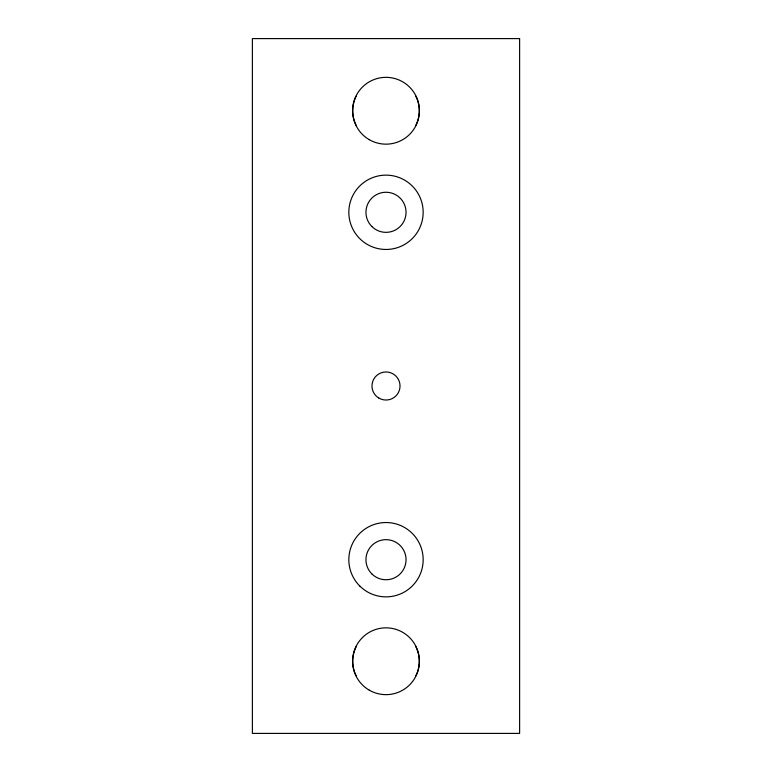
<?xml version="1.0" encoding="UTF-8"?>
<svg xmlns="http://www.w3.org/2000/svg" width="772" height="772" viewBox="0 0 772 772"><rect width="100%" height="100%" fill="white"/><g stroke="black" fill="none" stroke-linecap="round" stroke-linejoin="round"><path stroke-width="1.16" d="M356.239 96.056C351.569 105.127 351.569 116.379 356.239 125.45M415.761 125.45C420.431 116.379 420.431 105.127 415.761 96.056M356.239 646.55C351.569 655.621 351.569 666.873 356.239 675.944M415.761 675.944C420.431 666.873 420.431 655.621 415.761 646.55M519.614 38.6L252.386 38.6L252.386 733.4L519.614 733.4L519.614 38.6M369.296 139.684A33.408 33.408 0 0 0 419.408 110.753A33.408 33.408 0 0 0 369.296 81.822A33.408 33.408 0 0 0 369.296 139.684M378.984 398.149A14.031 14.031 0 0 0 400.031 386A14.031 14.031 0 0 0 378.984 373.851A14.031 14.031 0 0 0 378.984 398.149M367.414 244.483A37.162 37.162 0 0 0 423.162 212.3A37.162 37.162 0 0 0 367.414 180.117A37.162 37.162 0 0 0 367.414 244.483M371.824 226.476A20.043 20.043 0 0 0 405.358 217.492A20.043 20.043 0 0 0 380.808 192.942A20.043 20.043 0 0 0 371.824 226.476M369.296 690.178A33.408 33.408 0 0 0 419.408 661.247A33.408 33.408 0 0 0 369.296 632.316A33.408 33.408 0 0 0 369.296 690.178M359.723 585.977A37.162 37.162 0 0 0 421.898 569.321A37.162 37.162 0 0 0 376.379 523.802A37.162 37.162 0 0 0 359.723 585.977M371.824 573.876A20.043 20.043 0 0 0 405.358 564.892A20.043 20.043 0 0 0 380.808 540.342A20.043 20.043 0 0 0 371.824 573.876"/></g></svg>
